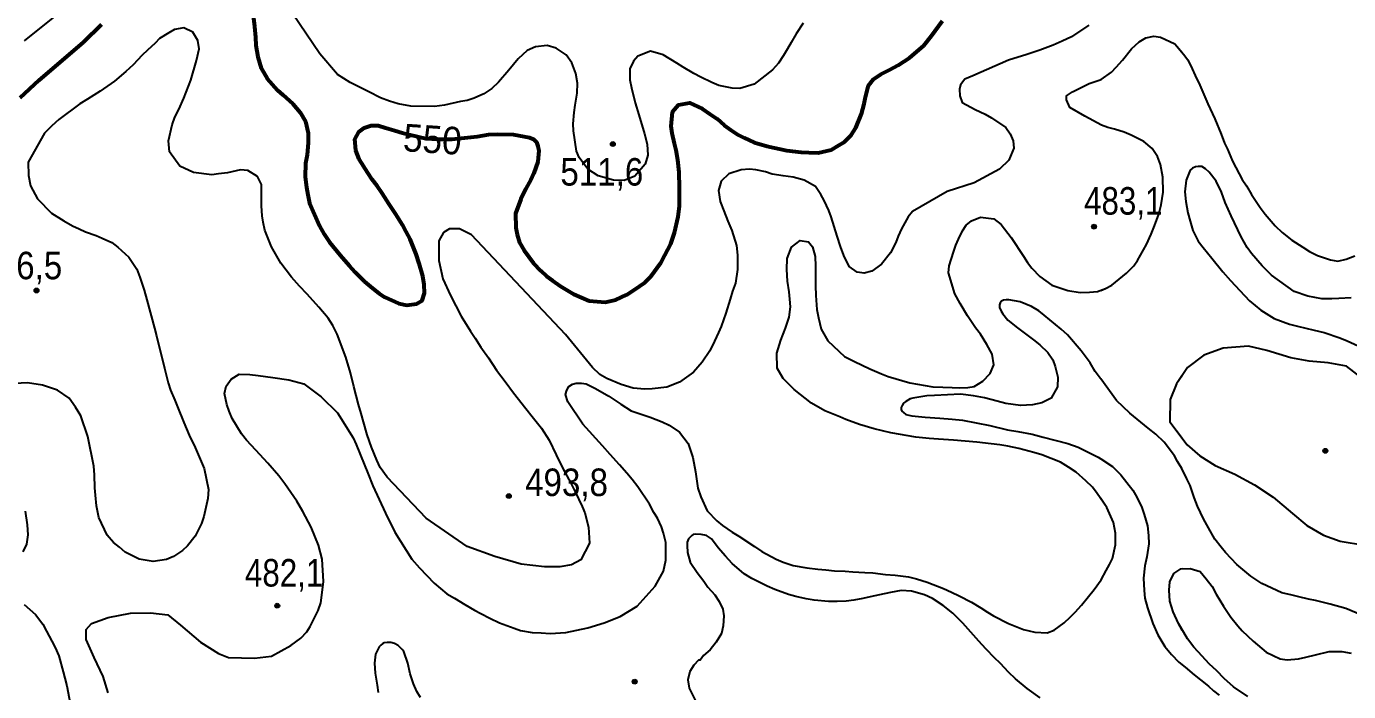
# Model space of a CAD drawing. Header units: metres. Extents: x 547833 to 556102, y 1844799 to 1850994.
# Drawn here: x 552337 to 553153, y 1848563 to 1848973 of the extents above; entities that cross this region are included whole.
import ezdxf
from ezdxf.enums import TextEntityAlignment as Align

# ---------------------------------------------------------------- set-up
doc = ezdxf.new("R2010")
doc.units = ezdxf.units.M
doc.header["$LTSCALE"] = 6.8
for name, color, linetype, lineweight in [('1', 7, 'Continuous', 25), ('2', 7, 'Continuous', 53), ('3', 7, 'Continuous', 25), ('5', 7, 'Continuous', 13)]:
    doc.layers.add(name, color=color, linetype=linetype, lineweight=lineweight)
doc.layers.add('4', color=7, linetype='Continuous')

msp = doc.modelspace()

# ---------------------------------------------------------------- hatches: boundary and pattern name
at = {"layer": '5'}
for points in [[(552700.19, 1848900.71, 1), (552697.19, 1848900.71, 1)], [(552997.41, 1848849.74, 1), (552994.41, 1848849.74, 1)], [(552344.3, 1848810.33, 1), (552341.3, 1848810.33, 1)], [(553140.27, 1848711.29, 1), (553137.27, 1848711.29, 1)], [(552636.02, 1848683.39, 1), (552633.02, 1848683.39, 1)], [(552492.96, 1848615.68, 1), (552489.96, 1848615.68, 1)], [(552713.72, 1848568.78, 1), (552710.72, 1848568.78, 1)]]:
    msp.add_hatch(color=256, dxfattribs=at).paths.add_polyline_path(points)

# ---------------------------------------------------------------- linework, layer by layer
at = {"layer": '1'}
for points in [[(552675.53, 1848924.66), (552676.59, 1848932.05), (552676.82, 1848938.39), (552675.84, 1848944.28), (552673.36, 1848950.79), (552669.95, 1848955.77), (552663.64, 1848959.95), (552658.09, 1848961.53), (552650.92, 1848960.72), (552645.79, 1848958.56), (552640.23, 1848953.35), (552634.39, 1848946.37), (552628.13, 1848938.87), (552623.98, 1848935.08), (552619, 1848931.68), (552612.97, 1848929.1), (552608.72, 1848927.67), (552604.7, 1848926.9), (552594.83, 1848924.83), (552588.63, 1848923.81), (552573.9, 1848924.19), (552566.17, 1848925.53), (552560.76, 1848927.28), (552555.31, 1848929.35), (552547.96, 1848932.94), (552536.53, 1848938.65), (552528.64, 1848943.59), (552517.8, 1848956.42), (552488.35, 1848999.99)], [(552359.05, 1848983.54), (552335.13, 1848964.36)], [(552427.98, 1848971.42), (552424.42, 1848969.43), (552418.81, 1848965.95), (552415.98, 1848963.11), (552411.27, 1848958.63), (552407.99, 1848955.57), (552402.49, 1848949.74), (552397.93, 1848945.43), (552391.01, 1848939.59), (552382.08, 1848933.37), (552374.26, 1848928.54), (552369.56, 1848925.48), (552356.58, 1848915.95), (552352.3, 1848911.99), (552347.77, 1848907.37), (552337.62, 1848889.64), (552337.77, 1848881.29), (552338.97, 1848874.95), (552343.35, 1848866.93), (552352.1, 1848857.97), (552359.74, 1848853.31), (552364.98, 1848850.27), (552369.14, 1848848.37), (552373.13, 1848846.62), (552379.54, 1848844.34), (552383.36, 1848842.72), (552389.36, 1848839.93), (552393, 1848837.03), (552399.71, 1848830.84), (552404.64, 1848823.5), (552406.63, 1848818.52), (552409.28, 1848810.45), (552410.89, 1848804.63), (552415.57, 1848787), (552416.9, 1848782.26), (552421.83, 1848762.45), (552424.13, 1848753.24)], [(552659.47, 1848717.86), (552663.64, 1848708.86), (552667.72, 1848700.79), (552672.73, 1848691.41), (552675.55, 1848686.05), (552679.72, 1848677.05), (552681.43, 1848673.13), (552683.7, 1848664.23), (552684.38, 1848654.32), (552678.93, 1848644.06), (552673.13, 1848640.98), (552665.97, 1848639.62), (552656.43, 1848639.62), (552642.11, 1848641.33), (552625.75, 1848646.11), (552608.71, 1848652.27), (552583.48, 1848669.7), (552559.27, 1848694.97), (552555.1, 1848701.13), (552552.87, 1848705.46), (552549.73, 1848713.63), (552546.98, 1848721.21), (552544.81, 1848729.18), (552543.28, 1848734.37), (552541.7, 1848739.88), (552538.7, 1848751.06), (552536.64, 1848759.51), (552533.81, 1848769.14), (552528.41, 1848783.37), (552525.76, 1848788.6), (552522.87, 1848793.17), (552517.04, 1848800.08), (552509.99, 1848807.97), (552505.16, 1848812.95), (552500.26, 1848818.55), (552493.59, 1848827.27), (552491.22, 1848831.42), (552487.88, 1848837.2), (552483.7, 1848847.62), (552482.69, 1848852.4), (552482.23, 1848856.46), (552481.69, 1848862.55), (552481.68, 1848869.66), (552481.77, 1848875.82), (552479.33, 1848880.6), (552473.36, 1848884.5), (552468.75, 1848884.77), (552460.75, 1848882.92), (552455.14, 1848882.28), (552451.09, 1848881.82), (552439.72, 1848883.22), (552431.39, 1848887.01), (552424.86, 1848895.9), (552424.25, 1848902.62), (552426.59, 1848912.68), (552428.28, 1848917.29), (552430.59, 1848921.97), (552433.73, 1848929.12), (552438, 1848940.18), (552441.68, 1848952.28), (552443.22, 1848959.56), (552442.48, 1848964.69), (552439.39, 1848969.71), (552433.7, 1848972.54), (552427.98, 1848971.42)], [(552992.64, 1848974.15), (552982.08, 1848966.96), (552976.23, 1848964.24), (552970.66, 1848961.87), (552962.49, 1848958.74), (552954.42, 1848956.08), (552942.99, 1848952.42), (552920.95, 1848942.83), (552916.17, 1848940.78), (552913.45, 1848937.36), (552912.76, 1848934.63), (552913.11, 1848930.53), (552914.47, 1848926.42), (552922.44, 1848921.98), (552928.76, 1848919.23), (552932.64, 1848916.98), (552941.39, 1848910.87), (552944.03, 1848907.06), (552945.94, 1848902.7), (552946.3, 1848898.16), (552943.2, 1848890.7), (552937.49, 1848885.32), (552921.97, 1848876.86), (552905.27, 1848871.39), (552883.77, 1848859.18), (552881.01, 1848855.71), (552876.93, 1848848.46), (552874.93, 1848843.81), (552873.49, 1848839.85), (552870.11, 1848833.47), (552864.58, 1848826.53), (552858.59, 1848822.22), (552853.98, 1848821.06), (552849.65, 1848821.68), (552844.69, 1848825.06), (552841.38, 1848831.95), (552839.32, 1848837.56), (552837.2, 1848843.79), (552833.64, 1848855.71), (552832.07, 1848859.79), (552829.18, 1848865.78), (552827.16, 1848869.66), (552823.93, 1848874.5), (552816.85, 1848878.44), (552810.02, 1848880.19), (552803.92, 1848881.08), (552797.16, 1848882.2), (552793.07, 1848883.48), (552787.07, 1848884.85), (552783.08, 1848885.19), (552777.92, 1848884.76), (552770.3, 1848882.32), (552765.6, 1848877.84), (552763.88, 1848872.12), (552764.97, 1848865.29), (552767.2, 1848859.54), (552769.67, 1848853.04), (552772.22, 1848847.32), (552775.01, 1848838.01), (552775.68, 1848832.08), (552775.73, 1848823.25), (552774.47, 1848814.89), (552772.68, 1848809.8), (552771.17, 1848805.05), (552768.52, 1848796.38)], [(552816.32, 1848975.36), (552812, 1848968.87), (552808.82, 1848963.46), (552806.58, 1848959.57)], [(552896.24, 1848750.88), (552902.58, 1848750.65), (552908.3, 1848750.36), (552913.04, 1848750.26), (552917.93, 1848750.34), (552921.95, 1848751.11), (552927.28, 1848754.24), (552931.77, 1848759.17), (552934.01, 1848764.48), (552932.96, 1848770.99), (552929.76, 1848776.95), (552925.72, 1848783.28), (552922.73, 1848787.36), (552917.8, 1848794.7), (552913.14, 1848802.38), (552909.93, 1848808.33), (552905.96, 1848821.14), (552906.4, 1848825.62), (552909.08, 1848833.97), (552910.49, 1848838.24), (552912.11, 1848842.05), (552914.7, 1848847.08), (552916.98, 1848850.66), (552920.3, 1848853.4), (552925.74, 1848855.6), (552933.92, 1848854.47), (552938.57, 1848851.05), (552944.68, 1848843.06), (552952.3, 1848831.61), (552954.8, 1848827.63), (552957.58, 1848824), (552962.41, 1848819.02), (552969.8, 1848813.7), (552979.82, 1848810.25), (552987.38, 1848809.06), (552993.2, 1848809.24), (552998.05, 1848809.64), (553003.04, 1848811.62), (553006.91, 1848813.64), (553015.87, 1848820.97), (553020.4, 1848825.59), (553022.72, 1848828.85), (553028.24, 1848838.64), (553031.14, 1848845.12), (553033.24, 1848850.26), (553035.89, 1848857.5), (553037.3, 1848863.19), (553038.63, 1848870.92), (553038.37, 1848880.21), (553037, 1848888.11), (553035.02, 1848893.09), (553031.78, 1848897.93), (553026.71, 1848902.26), (553018.84, 1848906.26), (553014.54, 1848907.98), (553008.64, 1848909.84), (553004.41, 1848910.94), (553000.46, 1848912.39), (552990.19, 1848918.01), (552980.94, 1848923.34), (552978.9, 1848928.13), (552978.9, 1848930.52), (552982.65, 1848932.92), (552992.87, 1848938.04), (553000.26, 1848940.63), (553006.69, 1848945.15), (553009.67, 1848948.17), (553013.43, 1848952.54), (553018.96, 1848959.48), (553023.84, 1848963.83), (553027.82, 1848966.33), (553032.91, 1848967.38), (553036.93, 1848966.73), (553045.78, 1848962.52), (553050.48, 1848957.06)], [(553000, 1848940.54), (553000.26, 1848940.63), (553006.69, 1848945.15), (553009.67, 1848948.17), (553013.43, 1848952.54), (553018.96, 1848959.48), (553023.84, 1848963.83), (553027.82, 1848966.33), (553032.91, 1848967.38), (553036.93, 1848966.73), (553045.78, 1848962.52), (553051.23, 1848956.19), (553053.84, 1848952.7), (553056.52, 1848947.16), (553058.4, 1848943.11), (553061.29, 1848937.12), (553063.69, 1848931.24), (553066.23, 1848925.53), (553070.45, 1848916.21), (553074.35, 1848906.87), (553076.41, 1848901.26), (553078.25, 1848897.52), (553081.46, 1848890.14), (553085.49, 1848882.39), (553087.48, 1848878.83), (553089.98, 1848874.85), (553093.11, 1848869.52), (553098.43, 1848861.59), (553101.59, 1848857.37), (553107.78, 1848850.18), (553112.19, 1848846.1), (553118.09, 1848841.4), (553124.89, 1848837.12), (553128.98, 1848834.42), (553134.01, 1848831.84), (553141.89, 1848829.25), (553146.39, 1848828.5), (553151.62, 1848829.73)], [(552806.58, 1848959.57), (552804.06, 1848955.34), (552800.95, 1848950.72), (552797.32, 1848946.52), (552786.01, 1848937.66), (552777.14, 1848935.07), (552772.4, 1848935.17), (552764.15, 1848936.92), (552759.84, 1848938.64), (552753.15, 1848941.99), (552748.78, 1848944.33), (552742.19, 1848948.16), (552738.26, 1848950.72), (552729.8, 1848955.76), (552721.96, 1848958.03), (552714.1, 1848954.93), (552711.44, 1848951.94), (552709.3, 1848947.12), (552709.11, 1848940.47), (552710.16, 1848935.38), (552712.47, 1848926.16), (552714.74, 1848918.68), (552718.26, 1848907.08), (552719.94, 1848900.64), (552720.23, 1848893.89), (552718.65, 1848888.34), (552712.22, 1848880.98), (552705.75, 1848878.19), (552699.09, 1848878.38), (552689.63, 1848881.1), (552683.31, 1848885.28), (552677.92, 1848892.41), (552676.22, 1848896.32), (552674.32, 1848908.89), (552674.14, 1848913.29), (552674.78, 1848920.16), (552675.53, 1848924.66)], [(553000, 1848810.41), (553003.04, 1848811.62), (553006.91, 1848813.64), (553015.87, 1848820.97), (553020.4, 1848825.59), (553022.72, 1848828.85), (553028.24, 1848838.64), (553031.14, 1848845.12), (553033.24, 1848850.26), (553035.89, 1848857.5), (553037.3, 1848863.19), (553038.63, 1848870.92), (553038.37, 1848880.21), (553037, 1848888.11), (553035.02, 1848893.09), (553031.78, 1848897.93), (553026.71, 1848902.26), (553018.84, 1848906.26), (553014.54, 1848907.98), (553008.64, 1848909.84), (553004.41, 1848910.94), (553000.46, 1848912.39), (553000, 1848912.64)], [(552768.52, 1848796.38), (552765.66, 1848788.16), (552764.04, 1848784.34), (552761.49, 1848779), (552758.69, 1848773), (552753.96, 1848765.99), (552748.5, 1848759.84), (552739.88, 1848753.66), (552732.16, 1848750.73), (552722.98, 1848749.53), (552718.41, 1848749.49), (552711.24, 1848750.09), (552703.88, 1848752.26), (552694.94, 1848755.98), (552690.7, 1848758.5), (552686.12, 1848762.72), (552669.38, 1848783.18), (552611.43, 1848844.72), (552603.93, 1848848.48), (552597.79, 1848848.48), (552594.04, 1848846.08), (552591.32, 1848840.96), (552591.3, 1848828.87), (552593.68, 1848817.61), (552598.49, 1848807.26), (552605, 1848794.42), (552610.77, 1848785.29), (552613.79, 1848780.89), (552617.27, 1848775.29), (552621.96, 1848768.71), (552626.94, 1848761.07), (552632.15, 1848754.08), (552637.36, 1848747.09), (552644.94, 1848737.37), (552648.8, 1848732.59), (552654.67, 1848725.37), (552659.47, 1848717.86)], [(552786.15, 1848652.19), (552790.77, 1848649.08), (552799.51, 1848644.39), (552803.99, 1848642.53), (552810.06, 1848640.53), (552818.58, 1848639.13), (552825.31, 1848638.31), (552830.26, 1848637.77), (552835.53, 1848637.26), (552842.19, 1848637.07), (552846.97, 1848636.66), (552854.28, 1848636.23), (552859.2, 1848636), (552867.21, 1848635.01), (552873.1, 1848634.57), (552881.28, 1848633.45), (552886.31, 1848632.28), (552892.86, 1848630.18), (552902.92, 1848626.43), (552907.78, 1848623.98), (552912.6, 1848621.84), (552920.16, 1848617.8), (552925.92, 1848614.35), (552930.02, 1848611.66), (552933.9, 1848609.41), (552943.13, 1848604.62), (552952.39, 1848600.93), (552959.36, 1848599.35), (552966.98, 1848598.95), (552971.38, 1848600.55), (552977.51, 1848605.04), (552981.2, 1848608.62), (552984.18, 1848611.64), (552988.26, 1848616.05), (552992.54, 1848621.43), (552996, 1848625.77), (553000.21, 1848631.77), (553003.35, 1848637.49), (553005.46, 1848641.21), (553007.25, 1848644.88), (553009.14, 1848653.31), (553009.12, 1848660.41), (553007.9, 1848667.06), (553003.86, 1848676.24), (552997.81, 1848685.03), (552994.85, 1848688.8), (552990.93, 1848692.77), (552984.78, 1848698.23), (552980.17, 1848701.34), (552975.1, 1848704.24), (552963.69, 1848708.79), (552958.63, 1848710.27), (552949.51, 1848712.71), (552942.72, 1848714.15), (552937.72, 1848715.01), (552932.28, 1848715.65), (552923.48, 1848716.71), (552909.13, 1848717.92), (552899.74, 1848718.59), (552894.02, 1848718.89), (552885.87, 1848719.71), (552870.41, 1848722.38), (552860.18, 1848724.85), (552851.03, 1848727.6), (552842.64, 1848730.6), (552838.82, 1848732.22), (552829.7, 1848736.08), (552821.44, 1848740.67), (552810.68, 1848749.24), (552803.91, 1848756.05), (552800.19, 1848762.42), (552800.1, 1848771.57), (552802.51, 1848779.58), (552805.3, 1848787), (552807.67, 1848793.9), (552808.52, 1848800.31), (552807.99, 1848804.99), (552807.64, 1848809.53), (552806.58, 1848816.04), (552806.08, 1848823.25), (552806.41, 1848830.07), (552809.1, 1848837.01), (552814.33, 1848841.08), (552819.46, 1848840.39), (552822.03, 1848837.21), (552823.63, 1848831.39), (552823.86, 1848825.26), (552823.86, 1848821), (552823.95, 1848813.27), (552824.17, 1848807.14), (552824.68, 1848798.51), (552825.73, 1848793.42), (552827.48, 1848786.35), (552831.44, 1848779.22), (552841.69, 1848769.65), (552847.9, 1848766.4), (552857.4, 1848761.96), (552864.55, 1848758.82), (552868.67, 1848757.23), (552882.06, 1848753.38), (552896.24, 1848750.88)], [(553151.62, 1848829.73), (553156.92, 1848831.75)], [(553160.97, 1848756.62), (553151.86, 1848763.64), (553140.45, 1848765.72), (553128.79, 1848766.61), (553117.5, 1848768.84), (553102.57, 1848773.25), (553091.36, 1848775.88), (553075.66, 1848774.62), (553063.66, 1848770.4), (553053.62, 1848762.76), (553046.82, 1848752.77), (553043, 1848742.98), (553042.74, 1848729.18), (553053.44, 1848715.06), (553061.24, 1848708.15), (553070.74, 1848702.22), (553082.9, 1848696.97), (553095.09, 1848690.3), (553106.6, 1848682.77), (553118.39, 1848672.67), (553127.42, 1848665.25), (553137.58, 1848659.26), (553147.88, 1848655.49), (553162.97, 1848653.04)], [(552511.78, 1848602.93), (552516.68, 1848612.65), (552518.33, 1848617.57), (552519.5, 1848625.44), (552520, 1848630.71), (552519.25, 1848644.36), (552516.84, 1848653.09), (552512.41, 1848664.27), (552507.36, 1848673.96), (552503.5, 1848680.16), (552496.13, 1848690.85), (552492.41, 1848695.79), (552485.67, 1848703.72), (552478.14, 1848711.7), (552472.37, 1848718), (552469.42, 1848721.77), (552463.61, 1848731.22), (552461.83, 1848735.75), (552460.26, 1848739.84), (552458.86, 1848746.62), (552459.93, 1848751.17), (552462.9, 1848755.61), (552467.92, 1848758.7), (552474.57, 1848758.51), (552479.7, 1848757.83), (552488.68, 1848756.64), (552498.62, 1848755.24), (552507.92, 1848752.66), (552518.61, 1848744.71), (552528.58, 1848734.79), (552538.38, 1848719.32), (552540.26, 1848715.27), (552545.1, 1848703.19), (552547.47, 1848697.61), (552550.57, 1848689.76), (552558.34, 1848672.79), (552564.08, 1848661.13), (552574.65, 1848644.48), (552579.21, 1848639.16), (552588.34, 1848629.61), (552596.19, 1848623.08), (552600.9, 1848620.46), (552607.36, 1848616.45), (552613.29, 1848612.86), (552617.14, 1848610.93), (552622.69, 1848607.93), (552628.69, 1848605.13), (552637.75, 1848601.9), (552641.7, 1848600.45), (552648.94, 1848599.22), (552654.35, 1848598.88), (552660.07, 1848598.58), (552669.63, 1848599.19), (552683.21, 1848602), (552693.29, 1848605.03), (552703.26, 1848609.01), (552713.74, 1848615.41), (552724.8, 1848627.87), (552729.91, 1848637.13), (552731.53, 1848643.79), (552731.4, 1848654.67), (552730.1, 1848660.52), (552728.71, 1848664.47), (552726.38, 1848669.73), (552724.08, 1848673.26), (552721.3, 1848678.32), (552714.24, 1848689.04), (552710.56, 1848693.68), (552707.43, 1848697.59), (552702.91, 1848702.6), (552696.97, 1848709.03), (552692.25, 1848714.5), (552680.22, 1848727.77), (552670.97, 1848741.53), (552669.55, 1848746.03), (552670.2, 1848748.86), (552671.61, 1848751.04), (552673.79, 1848752.58), (552675.98, 1848753.1), (552679.32, 1848753.1), (552682.15, 1848752.71), (552688.06, 1848749.76), (552696.2, 1848745.1), (552703.56, 1848740.1), (552710.01, 1848736.09), (552718.06, 1848733.37), (552721.84, 1848732.06), (552729.26, 1848729.27), (552733.59, 1848727.24), (552739.95, 1848722.75), (552745.3, 1848715.93), (552748.02, 1848707.24), (552749.81, 1848698.44), (552751.11, 1848688.33), (552752.99, 1848682.86), (552756.96, 1848674.31), (552763.04, 1848668.05), (552766.51, 1848665.28), (552772.34, 1848661.21), (552776.58, 1848658.69), (552786.15, 1848652.19)], [(552424.13, 1848753.24), (552425.43, 1848748.8), (552428.18, 1848742.64), (552429.92, 1848738.42), (552433.86, 1848728.76), (552437.1, 1848721.07), (552440.82, 1848713.28), (552443.19, 1848707.71), (552446.22, 1848700.47), (552448.95, 1848687.52), (552448.65, 1848681.8), (552446.11, 1848670.78), (552444.7, 1848666.51), (552440.7, 1848658.64), (552436, 1848652.74), (552432.85, 1848649.85), (552427.28, 1848646.06), (552423.06, 1848644.32), (552414.85, 1848642.92), (552406.15, 1848644.46), (552397.61, 1848648.7), (552394.11, 1848651.78), (552390.29, 1848654.82), (552386.47, 1848659.28), (552381.28, 1848670.22), (552379.84, 1848677.32), (552379.24, 1848684.04), (552378.74, 1848688.41), (552378.62, 1848696.44), (552378.16, 1848701.92), (552374.52, 1848720.14), (552370.23, 1848732.91), (552366.92, 1848738.38), (552362.99, 1848743.78), (552355.64, 1848748.79), (552350.71, 1848750.44), (552346.45, 1848751.85), (552337.12, 1848753.32), (552329.43, 1848752.92)], [(553050.45, 1848758.11), (553046.82, 1848752.77), (553043, 1848742.98), (553042.74, 1848729.18), (553050.45, 1848719.01)], [(553000, 1848631.47), (553000.21, 1848631.77), (553003.35, 1848637.49), (553005.46, 1848641.21), (553007.25, 1848644.88), (553009.14, 1848653.31), (553009.12, 1848660.41), (553007.9, 1848667.06), (553003.86, 1848676.24), (553000, 1848681.85)], [(552335.84, 1848674.07), (552337.11, 1848665.69), (552337.33, 1848659.55), (552336.58, 1848653.63), (552334.27, 1848648.94)], [(553090.84, 1848559.71), (553081.95, 1848565.65), (553076.33, 1848570.7), (553071.67, 1848575.54), (553067.09, 1848579.76), (553062.61, 1848584.46), (553057.54, 1848590.2), (553053.64, 1848595.29), (553051.31, 1848599.13), (553048.15, 1848604.77), (553044.81, 1848611.97), (553042.64, 1848618.52), (553042.35, 1848625.27), (553042.72, 1848630.37), (553045.13, 1848635.54), (553049.53, 1848638.56), (553055.35, 1848638.75), (553061.42, 1848636.75), (553065.24, 1848632.29), (553068.79, 1848627.48), (553071.36, 1848622.88), (553075.85, 1848615.33), (553080.4, 1848608.58), (553084.64, 1848603.22), (553087.35, 1848600.21), (553094.09, 1848593.71), (553102.11, 1848587.04), (553110.78, 1848582.97), (553115.11, 1848582.36), (553122.14, 1848583), (553126.61, 1848583.98), (553132.6, 1848585.45), (553141.05, 1848587.51), (553148.95, 1848587.46), (553154.61, 1848586.36)], [(553050.43, 1848600.7), (553048.15, 1848604.77), (553044.81, 1848611.97), (553042.64, 1848618.52), (553042.35, 1848625.27), (553042.72, 1848630.37), (553045.13, 1848635.54), (553049.53, 1848638.56), (553050.44, 1848638.59)], [(552335.1, 1848616.51), (552342.12, 1848610.36), (552346.6, 1848604.23), (552348.96, 1848600.08), (552352.2, 1848593.82), (552354.39, 1848589.8), (552356.55, 1848584.68), (552359.24, 1848574.88), (552360.33, 1848570.89), (552361.48, 1848566.29), (552363.51, 1848555.31)], [(552387.1, 1848561.92), (552383.89, 1848571.95), (552378.39, 1848583.8), (552373.44, 1848594.85), (552373.44, 1848597.27), (552373.44, 1848601.03), (552376.65, 1848604.8), (552386.95, 1848608.35), (552400.74, 1848611.04), (552413.19, 1848611.38), (552423.96, 1848610.03), (552431.7, 1848603.63), (552444.15, 1848593.19), (552455.26, 1848586.12), (552461.32, 1848583.76), (552477.43, 1848583.29), (552487.88, 1848584.64), (552499.85, 1848591.16), (552505.98, 1848595.65), (552509.64, 1848599.53), (552511.78, 1848602.93)]]:
    msp.add_lwpolyline(points, dxfattribs=at)
at = {"layer": '2'}
for points in [[(552476.29, 1848981.79), (552477.42, 1848973.23), (552477.99, 1848966.82), (552478.28, 1848961.48), (552479.37, 1848954.66), (552481.6, 1848947.49), (552485.32, 1848941.12), (552491.51, 1848933.93), (552494.98, 1848931.17), (552500.99, 1848925.53), (552505.54, 1848920.2), (552508.84, 1848914.74), (552510.63, 1848907.36), (552510.53, 1848901.19), (552509.93, 1848894.02), (552508.93, 1848888.85), (552508.78, 1848880.47), (552509.52, 1848873.92), (552510.36, 1848869.28), (552511.41, 1848864.18), (552517.58, 1848850.2), (552520.36, 1848845.15), (552523.77, 1848840.16), (552530.37, 1848832.07), (552535.82, 1848825.74), (552539.61, 1848821.59), (552545.31, 1848815.92), (552548.99, 1848812.71), (552554.37, 1848808.42), (552557.94, 1848806.14), (552566.58, 1848802.38), (552571.43, 1848801.35), (552577.36, 1848802.03), (552581.06, 1848804.18), (552582.3, 1848808.59), (552582.15, 1848814.1), (552581.41, 1848819.22), (552579.1, 1848827.01), (552577.18, 1848832.8), (552573.46, 1848842.01), (552571.05, 1848846.47), (552568.83, 1848850.8), (552564.76, 1848857.44), (552560.59, 1848863.6), (552556.34, 1848870.38), (552553.15, 1848874.92), (552550.02, 1848878.82), (552547.34, 1848882.94), (552542.12, 1848891.35)], [(552332.6, 1848929.25), (552344.5, 1848940.09), (552371.7, 1848963.69), (552382.94, 1848974.58)], [(552542.12, 1848891.35), (552539.93, 1848896.79), (552539.46, 1848903.68), (552541.78, 1848908.36), (552545.13, 1848910.8), (552549.39, 1848912.23), (552553.83, 1848912.1), (552558.4, 1848910.72), (552563.95, 1848909.14), (552568.7, 1848907.63), (552583.15, 1848904.14), (552590.59, 1848903.84), (552599.22, 1848903.84), (552614.9, 1848905.44), (552621.86, 1848906.7), (552627.37, 1848906.86), (552637.35, 1848906.57), (552647.29, 1848904.74), (552649.67, 1848903.7), (552651.6, 1848901.9), (552652.35, 1848899.37), (552652.94, 1848896.53), (552652.36, 1848889.79), (552649.84, 1848882.72), (552648.08, 1848878.73), (552645.08, 1848873.18), (552641.87, 1848866.66), (552638.6, 1848857.92), (552638.83, 1848848.94), (552639.6, 1848844.92), (552641.1, 1848840.04), (552643.88, 1848834.99), (552649.65, 1848827.27), (552654.31, 1848822.43), (552657.68, 1848819.18), (552661.46, 1848816.45), (552666.42, 1848813.07), (552674.58, 1848807.99), (552684.18, 1848804.03), (552693.92, 1848803.08), (552700.54, 1848804.62), (552707.15, 1848807.58), (552711.86, 1848810.64), (552718.43, 1848815.33), (552722.13, 1848818.91), (552728.28, 1848827.34), (552730.9, 1848832.06), (552734.53, 1848839.1), (552736.9, 1848846.01), (552738.96, 1848855.71), (552739.95, 1848862.3), (552739.94, 1848866.56), (552739.92, 1848873.66), (552739.76, 1848883.44), (552738.92, 1848890.92), (552737.76, 1848896.95), (552736.81, 1848901.1), (552735.31, 1848907.41), (552734.82, 1848911.77), (552735.56, 1848920.54), (552739.33, 1848924.91), (552745.98, 1848926.14), (552754.13, 1848922.49), (552758.92, 1848919.24), (552763.05, 1848916.23), (552767.42, 1848912.47), (552771.73, 1848909.32), (552776.17, 1848906.35), (552779.85, 1848904.56), (552786.02, 1848901.63), (552793.86, 1848899.36), (552806.16, 1848896.65), (552815.11, 1848895.77), (552819.72, 1848895.5), (552825.57, 1848895.37), (552833.57, 1848897.23), (552838.31, 1848899.97), (552841.7, 1848902.1), (552845.82, 1848906.19), (552848.79, 1848910.64), (552852.37, 1848919.41), (552853.89, 1848925.58), (552854.85, 1848929.64), (552856.7, 1848936.95), (552859.74, 1848940.77), (552864.27, 1848943.97), (552869.68, 1848946.48), (552874.87, 1848949.44), (552881.93, 1848954.02), (552890.85, 1848961.67), (552895.55, 1848967.57), (552902.39, 1848976.87)]]:
    msp.add_lwpolyline(points, dxfattribs=at)
at = {"layer": '3'}
for points in [[(553154.61, 1848805.88), (553147.12, 1848805.35), (553142.73, 1848805.16), (553136.58, 1848805.25), (553127.9, 1848806.79), (553119.53, 1848809.78), (553105.48, 1848819.84), (553099.8, 1848825.49), (553093.12, 1848833.08), (553090.48, 1848836.87), (553086.73, 1848843.53), (553080.56, 1848856.37), (553076.94, 1848864.63), (553074.65, 1848870.98), (553071.35, 1848877.85), (553067, 1848883.29), (553064.7, 1848885.51), (553062.5, 1848886.77), (553060.21, 1848886.97), (553058.61, 1848886.68), (553056.81, 1848885.81), (553055.31, 1848884.55), (553052.86, 1848878.43), (553051.95, 1848871.24), (553052.62, 1848865.33), (553053.74, 1848858.22), (553055.27, 1848853.04), (553057.01, 1848847.41), (553060.27, 1848840.85), (553063.39, 1848836.95), (553068.55, 1848830.29), (553075.35, 1848821.77), (553080.19, 1848816.5), (553085.94, 1848810.22), (553092.01, 1848803.98), (553098.96, 1848798.16), (553107.1, 1848793.09)], [(553000, 1848755.71), (552999.64, 1848756.2), (552996.66, 1848760.27), (552993.54, 1848765.58), (552987.96, 1848773.14), (552979.61, 1848782.9), (552975.6, 1848786.38), (552965, 1848795.1), (552961.71, 1848797.71), (552957.32, 1848800.37), (552950.37, 1848803.36), (552943.28, 1848804.52), (552941.63, 1848804.52), (552940.05, 1848804.29), (552938.71, 1848803.68), (552937.84, 1848802.68), (552937.44, 1848801.53), (552937.44, 1848799.85), (552938.55, 1848797.63), (552939.57, 1848795.87), (552942.69, 1848791.94), (552948.57, 1848787.25), (552958.54, 1848779.88), (552962.35, 1848776.85), (552967.3, 1848772.05), (552970.49, 1848767.53), (552971.91, 1848763.29), (552973.59, 1848756.86), (552973.32, 1848750.85), (552969.4, 1848743.79), (552963.74, 1848740.95), (552957.9, 1848739.65), (552950.54, 1848739.29), (552941.42, 1848740.62), (552936.06, 1848742.06), (552928.28, 1848744.01), (552921.37, 1848745.28), (552913.38, 1848746.26), (552905.4, 1848745.83), (552897.42, 1848745.4), (552892.72, 1848745.18)], [(553107.1, 1848793.09), (553116.64, 1848789.45), (553121.65, 1848788.29), (553131.85, 1848785.82), (553138.01, 1848784.32), (553147.65, 1848781.16), (553152.29, 1848779.17), (553158.93, 1848776.14)], [(553132.67, 1848618.86), (553128.31, 1848619.78), (553122.33, 1848621.15), (553118.29, 1848622.11), (553111.82, 1848623.58), (553099.51, 1848629.43), (553092.69, 1848634.01), (553084.18, 1848641.07), (553077.18, 1848648.63), (553074.44, 1848651.94), (553070.42, 1848656.83), (553066.64, 1848663.81), (553063.48, 1848669.43), (553059.77, 1848677.2), (553057.75, 1848682.48), (553055.18, 1848689.9), (553053.13, 1848694.08), (553050.22, 1848700.36), (553047.51, 1848704.78), (553045.53, 1848708.33), (553039.23, 1848716.75), (553034.1, 1848721.68), (553029.43, 1848725.4), (553018, 1848734.5), (553009.87, 1848742.4), (553000, 1848755.71)], [(552892.72, 1848745.18), (552884.06, 1848743.9), (552882.34, 1848743.36), (552879.64, 1848741.87), (552878.29, 1848740.68), (552877.43, 1848739.37), (552876.87, 1848738.11), (552876.75, 1848736.86), (552877.18, 1848735.79), (552878.22, 1848734.89), (552879.76, 1848733.82), (552883.32, 1848732.93), (552891.68, 1848732.15), (552900.73, 1848731.44), (552908.2, 1848730.87), (552914.73, 1848730.2), (552931.64, 1848726.92), (552942.49, 1848724.21), (552948.89, 1848723.36), (552957.6, 1848721.51), (552964.41, 1848719.77), (552979.66, 1848715.83), (552986.05, 1848713.56), (552998.4, 1848707.4), (553000, 1848706.38)], [(553000, 1848706.38), (553007.4, 1848701.65), (553012.39, 1848696.55), (553019.77, 1848686.99), (553022.3, 1848682.71), (553025.39, 1848676.29), (553026.82, 1848672.05), (553028.87, 1848665.04), (553029.54, 1848659.13), (553029.83, 1848653.81), (553028.53, 1848645.79), (553027.27, 1848640.29), (553026.38, 1848632.79), (553026.78, 1848625.12), (553027.31, 1848620.46), (553028.95, 1848614.34), (553032.25, 1848604.64), (553035.24, 1848597.74), (553039.68, 1848590.53), (553043.7, 1848585.63), (553048.34, 1848580.8), (553052.15, 1848577.77), (553057.72, 1848573.05), (553061.7, 1848569.88), (553066.55, 1848566.02), (553069.7, 1848563.22), (553073.16, 1848560.47)], [(552962.66, 1848558.81), (552954.59, 1848564.66), (552947.46, 1848570.63), (552943.06, 1848574.69), (552938.21, 1848579.97), (552934.16, 1848583.76), (552929.52, 1848588.59), (552926.65, 1848591.73), (552923.04, 1848595.73), (552914.77, 1848604.87), (552908.71, 1848611.11), (552902.65, 1848615.93), (552896.04, 1848620.06), (552891.2, 1848622.51), (552883.07, 1848624.73), (552876.88, 1848625.14), (552870.25, 1848623.91), (552863.48, 1848622.51), (552857.65, 1848621.22), (552853.19, 1848620.25), (552847.49, 1848619.13), (552842.83, 1848618.6), (552837.2, 1848618.27), (552831.84, 1848618.3), (552823.1, 1848619.04), (552818.12, 1848619.89), (552811.65, 1848621.36), (552807.26, 1848622.6), (552798.72, 1848625.72), (552794.09, 1848627.72), (552784.57, 1848632.46), (552779.83, 1848635.39), (552772.49, 1848641.8), (552768.37, 1848646.22), (552763.83, 1848651.53), (552759.75, 1848656.91), (552756.57, 1848658.97), (552753.24, 1848659.7), (552750.06, 1848659.85), (552748.24, 1848659.7), (552747.48, 1848659.12), (552745.36, 1848656.91), (552744.6, 1848655), (552744.6, 1848652.94), (552744.75, 1848648.53)], [(552744.75, 1848648.53), (552746.57, 1848642.51), (552750.77, 1848636.19), (552755, 1848630.84), (552757.46, 1848627.19), (552761.79, 1848622.32), (552764.29, 1848618.36), (552766.72, 1848613.59), (552767.17, 1848609.55), (552766.77, 1848603.36), (552765.75, 1848598.52), (552762.58, 1848593.13), (552758.86, 1848588.45), (552754.68, 1848584.99), (552752.57, 1848582.06), (552751.72, 1848581.98), (552748.75, 1848578.96), (552746.21, 1848575.05), (552745.04, 1848570.04), (552745.95, 1848564.79), (552749.46, 1848557.47)], [(553161.75, 1848609.56), (553151.34, 1848613.89), (553141.73, 1848616.74), (553132.67, 1848618.86)], [(552579.86, 1848559.03), (552577.71, 1848562.73), (552575.59, 1848567.52), (552573.64, 1848573.6), (552572.11, 1848580.2), (552569.54, 1848587.37), (552568.56, 1848588.72), (552566.05, 1848591.16), (552563.82, 1848592.37), (552561.59, 1848593.05), (552559.36, 1848593.05), (552557.55, 1848592.78), (552556.57, 1848592.37), (552555.46, 1848591.43), (552554.34, 1848590.21), (552552.11, 1848585.74), (552551.48, 1848580.22), (552552.01, 1848574.14), (552553.17, 1848566.71), (552553.83, 1848562.22)]]:
    msp.add_lwpolyline(points, dxfattribs=at)
at = {"layer": '5'}
for centre in [(552698.69, 1848900.71), (552995.91, 1848849.74), (552342.8, 1848810.33), (553138.77, 1848711.29), (552634.52, 1848683.39), (552491.46, 1848615.68), (552712.22, 1848568.78)]:
    msp.add_circle(centre, 1.5, dxfattribs=at)

# ---------------------------------------------------------------- texts
at = {"layer": '4', "width": 0.95}
msp.add_text('550', height=17, rotation=356.231, dxfattribs=at).set_placement((552586.77, 1848895.19), align=Align.CENTER)
at = {"layer": '5'}
for s, width, p in [('511,6', 0.9, (552666.32, 1848875.08)), ('483,1', 0.85, (552989.76, 1848857.14)), ('496,5', 0.9, (552307.47, 1848817.25)), ('493,8', 0.9, (552644.52, 1848683.4)), ('482,1', 0.85, (552471.53, 1848627.53))]:
    msp.add_text(s, height=17, dxfattribs=dict(at, width=width)).set_placement(p)

doc.saveas('drawing.dxf')
